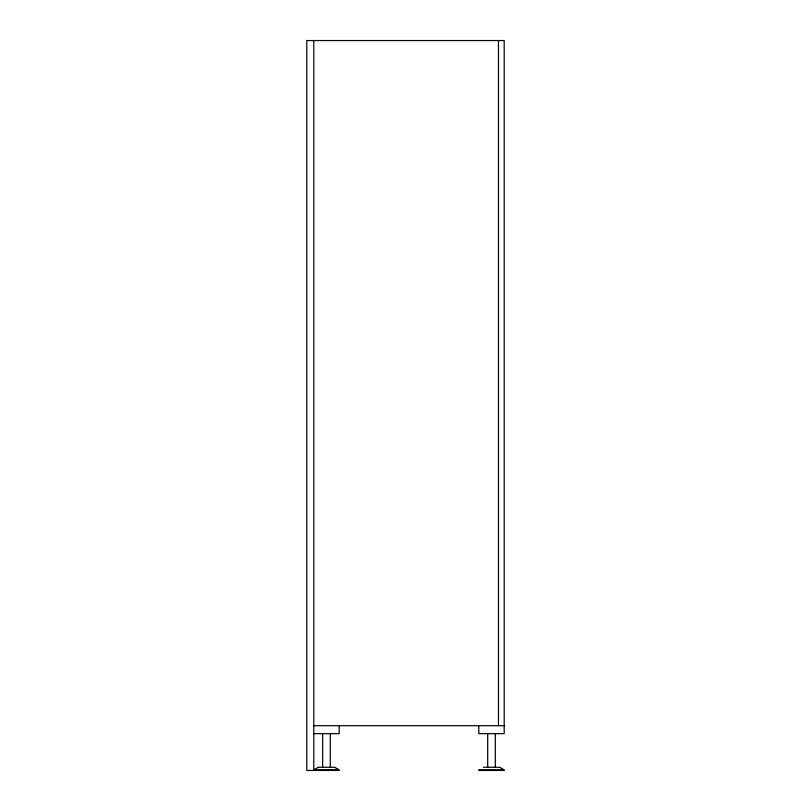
<?xml version="1.0" encoding="UTF-8"?>
<svg xmlns="http://www.w3.org/2000/svg" width="811" height="811" viewBox="0 0 811 811"><rect width="100%" height="100%" fill="white"/><g stroke="black" fill="none" stroke-linecap="round" stroke-linejoin="round"><path stroke-width="1.22" d="M313.786 725.703L504.199 725.703M313.786 733.641L339.17 733.641L339.17 725.703M483.376 767.277L499.627 767.277L504.199 769.842L478.804 769.842M339.17 770.45L306.801 770.45L306.801 40.55L504.199 40.55L504.199 733.641L478.804 733.641L478.804 725.703M478.804 770.45L504.199 770.45M498.481 40.55L498.481 725.703M495.308 733.641L495.308 767.277M491.496 769.842L491.496 770.45M487.695 733.641L487.695 767.277M330.29 733.641L330.29 767.277M326.478 769.842L326.478 770.45M322.677 733.641L322.677 767.277M313.786 40.55L313.786 770.45M318.358 767.277L313.786 769.842L339.17 769.842L334.598 767.277L318.358 767.277"/></g></svg>
